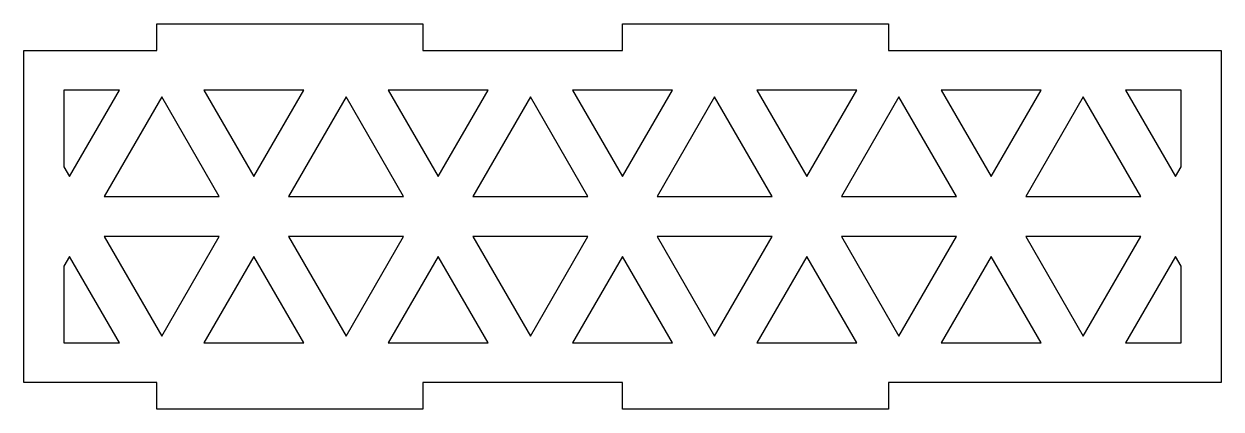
# Model space of a CAD drawing. Header units: inches. Extents: x 0 to 90, y 0 to 29.
import ezdxf

# ---------------------------------------------------------------- set-up
doc = ezdxf.new("R2010")
doc.units = ezdxf.units.IN
doc.header["$MEASUREMENT"] = 0

msp = doc.modelspace()

# ---------------------------------------------------------------- linework, layer by layer
for points in [[(30, 2), (30, 0), (10, 0), (10, 2), (0, 2), (0, 27), (10, 27), (10, 29), (30, 29), (30, 27), (45, 27), (45, 29), (65, 29), (65, 27), (90, 27), (90, 2), (65, 2), (65, 0), (45, 0), (45, 2)], [(14.689, 16), (10.359, 23.5), (6.029, 16)], [(28.546, 16), (24.215, 23.5), (19.885, 16)], [(42.402, 16), (38.072, 23.5), (33.742, 16)], [(47.598, 16), (56.258, 16), (51.928, 23.5)], [(61.454, 16), (70.115, 16), (65.785, 23.5)], [(75.311, 16), (83.971, 16), (79.641, 23.5)], [(14.689, 13), (6.029, 13), (10.359, 5.5)], [(28.546, 13), (19.885, 13), (24.215, 5.5)], [(42.402, 13), (33.742, 13), (38.072, 5.5)], [(47.598, 13), (51.928, 5.5), (56.258, 13)], [(61.454, 13), (65.785, 5.5), (70.115, 13)], [(75.311, 13), (79.641, 5.5), (83.971, 13)]]:
    msp.add_lwpolyline(points, close=True)
for points in [[(7.184, 24), (3, 24), (3, 18.246)], [(3, 18.246), (3.431, 17.5), (7.184, 24)], [(13.534, 24), (17.287, 17.5), (21.04, 24)], [(21.04, 24), (13.534, 24)], [(27.391, 24), (31.144, 17.5), (34.896, 24)], [(34.896, 24), (27.391, 24)], [(41.247, 24), (45, 17.5), (48.753, 24)], [(48.753, 24), (41.247, 24)], [(55.104, 24), (58.856, 17.5), (62.609, 24)], [(62.609, 24), (55.104, 24)], [(68.96, 24), (72.713, 17.5), (76.466, 24)], [(76.466, 24), (68.96, 24)], [(82.816, 24), (86.569, 17.5), (87, 18.246)], [(87, 18.246), (87, 24), (82.816, 24)], [(7.184, 5), (3.431, 11.5), (3, 10.754)], [(21.04, 5), (17.287, 11.5), (13.534, 5)], [(34.896, 5), (31.144, 11.5), (27.391, 5)], [(48.753, 5), (45, 11.5), (41.247, 5)], [(62.609, 5), (58.856, 11.5), (55.104, 5)], [(76.466, 5), (72.713, 11.5), (68.96, 5)], [(87, 10.754), (86.569, 11.5), (82.816, 5)], [(3, 10.754), (3, 5), (7.184, 5)], [(82.816, 5), (87, 5), (87, 10.754)], [(13.534, 5), (21.04, 5)], [(27.391, 5), (34.896, 5)], [(41.247, 5), (48.753, 5)], [(55.104, 5), (62.609, 5)], [(68.96, 5), (76.466, 5)]]:
    msp.add_lwpolyline(points)

doc.saveas('drawing.dxf')
